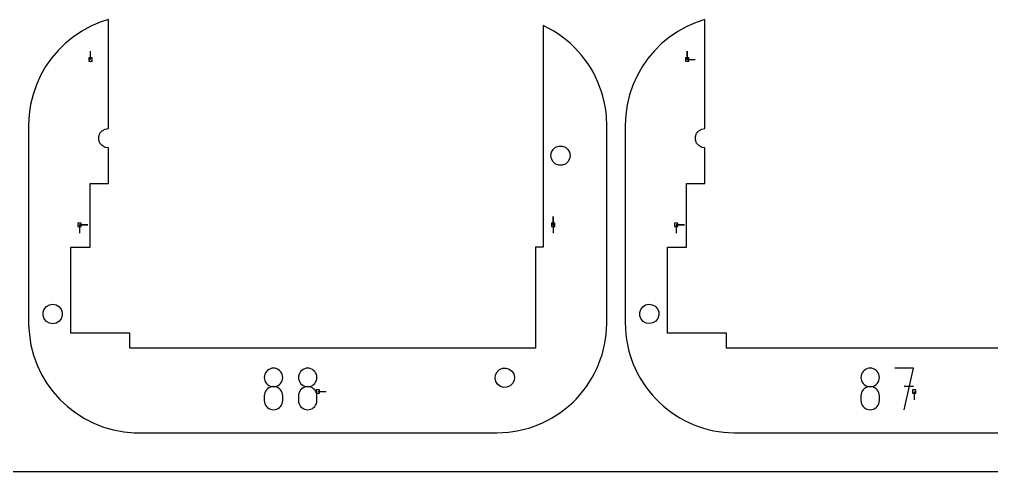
# Model space of a CAD drawing. Extents: x 0 to 570, y 0 to 470.
# Drawn here: x 211 to 378.7, y 0 to 77.9 of the extents above; entities that cross this region are included whole.
import ezdxf

# ---------------------------------------------------------------- set-up
doc = ezdxf.new("R2010")
doc.units = 0

msp = doc.modelspace()

# ---------------------------------------------------------------- linework, layer by layer
at = {"layer": 'annotation', "color": 1}
for p, q in [((223.206752, 71.04325), (223.206752, 72.472)), ((326.142647, 71.04325), (326.142647, 72.472)), ((326.142647, 71.04325), (326.142647, 72.472)), ((326.142647, 72.472), (326.142647, 71.04325)), ((326.142647, 71.04325), (327.571397, 71.04325)), ((303.038472, 42.537639), (303.038472, 43.966389)), ((303.038472, 42.537639), (303.038472, 43.966389)), ((303.038472, 43.966389), (303.038472, 42.537639)), ((221.324755, 42.537639), (222.753505, 42.537639)), ((221.324755, 42.537639), (222.753505, 42.537639)), ((222.753505, 42.537639), (221.324755, 42.537639)), ((221.324755, 42.537639), (221.324755, 41.108889)), ((303.038472, 42.537639), (303.038472, 41.108889)), ((324.260651, 42.537639), (325.689401, 42.537639)), ((324.260651, 42.537639), (325.689401, 42.537639)), ((325.689401, 42.537639), (324.260651, 42.537639)), ((324.260651, 42.537639), (324.260651, 41.108889)), ((253.304742, 16.78375), (253.230546, 16.514627)), ((253.422859, 17.031798), (253.304742, 16.78375)), ((253.580364, 17.254208), (253.422859, 17.031798)), ((253.772722, 17.446414), (253.580364, 17.254208)), ((253.995398, 17.603853), (253.772722, 17.446414)), ((254.243857, 17.72196), (253.995398, 17.603853)), ((254.513566, 17.796172), (254.243857, 17.72196)), ((254.799989, 17.821923), (254.513566, 17.796172)), ((255.086411, 17.796172), (254.799989, 17.821923)), ((254.799989, 17.821923), (254.799989, 17.821923)), ((255.35612, 17.72196), (255.086411, 17.796172)), ((255.604579, 17.603853), (255.35612, 17.72196)), ((255.827255, 17.446414), (255.604579, 17.603853)), ((256.019613, 17.254208), (255.827255, 17.446414)), ((256.177118, 17.031798), (256.019613, 17.254208)), ((256.295236, 16.78375), (256.177118, 17.031798)), ((256.369432, 16.514627), (256.295236, 16.78375)), ((259.18892, 16.78375), (259.114724, 16.514627)), ((259.307038, 17.031798), (259.18892, 16.78375)), ((259.464543, 17.254208), (259.307038, 17.031798)), ((259.656901, 17.446414), (259.464543, 17.254208)), ((259.879577, 17.603853), (259.656901, 17.446414)), ((260.128036, 17.72196), (259.879577, 17.603853)), ((260.397745, 17.796172), (260.128036, 17.72196)), ((260.684167, 17.821923), (260.397745, 17.796172)), ((260.97059, 17.796172), (260.684167, 17.821923)), ((260.684167, 17.821923), (260.684167, 17.821923)), ((261.240299, 17.72196), (260.97059, 17.796172)), ((261.488758, 17.603853), (261.240299, 17.72196)), ((261.711434, 17.446414), (261.488758, 17.603853)), ((261.903792, 17.254208), (261.711434, 17.446414)), ((262.061297, 17.031798), (261.903792, 17.254208)), ((262.179414, 16.78375), (262.061297, 17.031798)), ((262.25361, 16.514627), (262.179414, 16.78375)), ((356.23861, 16.78375), (356.164414, 16.514627)), ((356.356728, 17.031798), (356.23861, 16.78375)), ((356.514233, 17.254208), (356.356728, 17.031798)), ((356.70659, 17.446414), (356.514233, 17.254208)), ((356.929266, 17.603853), (356.70659, 17.446414)), ((357.177726, 17.72196), (356.929266, 17.603853)), ((357.447434, 17.796172), (357.177726, 17.72196)), ((357.733857, 17.821923), (357.447434, 17.796172)), ((358.02028, 17.796172), (357.733857, 17.821923)), ((357.733857, 17.821923), (357.733857, 17.821923)), ((358.289988, 17.72196), (358.02028, 17.796172)), ((358.538447, 17.603853), (358.289988, 17.72196)), ((358.761123, 17.446414), (358.538447, 17.603853)), ((358.953481, 17.254208), (358.761123, 17.446414)), ((359.110986, 17.031798), (358.953481, 17.254208)), ((359.229104, 16.78375), (359.110986, 17.031798)), ((359.3033, 16.514627), (359.229104, 16.78375)), ((365.217048, 17.830708), (362.022628, 17.830708)), ((363.620063, 10.647205), (365.217048, 17.830708)), ((253.230546, 16.514627), (253.204806, 16.228993)), ((253.204806, 16.228993), (253.204806, 16.228993)), ((253.204806, 16.228993), (253.23056, 15.942018)), ((253.23056, 15.942018), (253.304793, 15.671851)), ((253.304793, 15.671851), (253.422959, 15.423017)), ((253.422959, 15.423017), (253.580513, 15.200046)), ((253.580513, 15.200046), (253.772908, 15.007462)), ((255.82707, 15.007462), (256.019464, 15.200046)), ((256.019464, 15.200046), (256.177018, 15.423017)), ((256.177018, 15.423017), (256.295184, 15.671851)), ((256.295184, 15.671851), (256.369417, 15.942018)), ((256.369417, 15.942018), (256.395171, 16.228993)), ((256.395171, 16.228993), (256.369432, 16.514627)), ((256.395171, 16.228993), (256.395171, 16.228993)), ((259.114724, 16.514627), (259.088985, 16.228993)), ((259.088985, 16.228993), (259.088985, 16.228993)), ((259.088985, 16.228993), (259.114739, 15.942018)), ((259.114739, 15.942018), (259.188972, 15.671851)), ((259.188972, 15.671851), (259.307138, 15.423017)), ((259.307138, 15.423017), (259.464692, 15.200046)), ((259.464692, 15.200046), (259.657086, 15.007462)), ((261.711249, 15.007462), (261.903643, 15.200046)), ((261.903643, 15.200046), (262.061197, 15.423017)), ((262.061197, 15.423017), (262.179363, 15.671851)), ((262.179363, 15.671851), (262.253596, 15.942018)), ((262.253596, 15.942018), (262.27935, 16.228993)), ((262.27935, 16.228993), (262.25361, 16.514627)), ((262.27935, 16.228993), (262.27935, 16.228993)), ((356.164414, 16.514627), (356.138674, 16.228993)), ((356.138674, 16.228993), (356.138674, 16.228993)), ((356.138674, 16.228993), (356.164429, 15.942018)), ((356.164429, 15.942018), (356.238662, 15.671851)), ((356.238662, 15.671851), (356.356828, 15.423017)), ((356.356828, 15.423017), (356.514381, 15.200046)), ((356.514381, 15.200046), (356.706776, 15.007462)), ((358.760938, 15.007462), (358.953333, 15.200046)), ((358.953333, 15.200046), (359.110886, 15.423017)), ((359.110886, 15.423017), (359.229052, 15.671851)), ((359.229052, 15.671851), (359.303285, 15.942018)), ((359.303285, 15.942018), (359.329039, 16.228993)), ((359.329039, 16.228993), (359.3033, 16.514627)), ((359.329039, 16.228993), (359.329039, 16.228993)), ((253.304742, 13.591477), (253.230546, 13.321414)), ((253.422859, 13.840232), (253.304742, 13.591477)), ((253.580364, 14.063147), (253.422859, 13.840232)), ((253.772722, 14.255693), (253.580364, 14.063147)), ((253.995398, 14.413337), (253.772722, 14.255693)), ((253.772908, 15.007462), (253.995598, 14.849795)), ((254.243857, 14.53155), (253.995398, 14.413337)), ((253.995598, 14.849795), (254.244039, 14.73157)), ((254.513566, 14.605801), (254.243857, 14.53155)), ((254.244039, 14.73157), (254.513684, 14.657315)), ((254.799989, 14.631558), (254.513566, 14.605801)), ((254.513684, 14.657315), (254.799989, 14.631558)), ((254.799989, 14.631558), (255.086293, 14.657315)), ((255.086411, 14.605816), (254.799989, 14.631558)), ((254.799989, 14.631558), (254.799989, 14.631558)), ((254.799989, 14.631558), (254.799989, 14.631558)), ((255.086293, 14.657315), (255.355938, 14.73157)), ((255.35612, 14.531602), (255.086411, 14.605816)), ((255.355938, 14.73157), (255.604379, 14.849795)), ((255.604579, 14.413437), (255.35612, 14.531602)), ((255.604379, 14.849795), (255.82707, 15.007462)), ((255.827255, 14.255841), (255.604579, 14.413437)), ((256.019613, 14.063332), (255.827255, 14.255841)), ((256.177118, 13.840432), (256.019613, 14.063332)), ((256.295236, 13.591658), (256.177118, 13.840432)), ((256.369432, 13.321532), (256.295236, 13.591658)), ((259.18892, 13.591477), (259.114724, 13.321414)), ((259.307038, 13.840232), (259.18892, 13.591477)), ((259.464543, 14.063147), (259.307038, 13.840232)), ((259.656901, 14.255693), (259.464543, 14.063147)), ((259.879577, 14.413337), (259.656901, 14.255693)), ((259.657086, 15.007462), (259.879777, 14.849795)), ((260.128036, 14.53155), (259.879577, 14.413337)), ((259.879777, 14.849795), (260.128218, 14.73157)), ((260.397745, 14.605801), (260.128036, 14.53155)), ((260.128218, 14.73157), (260.397863, 14.657315)), ((260.684167, 14.631558), (260.397745, 14.605801)), ((260.397863, 14.657315), (260.684167, 14.631558)), ((260.684167, 14.631558), (260.970472, 14.657315)), ((260.97059, 14.605816), (260.684167, 14.631558)), ((260.684167, 14.631558), (260.684167, 14.631558)), ((260.684167, 14.631558), (260.684167, 14.631558)), ((260.970472, 14.657315), (261.240117, 14.73157)), ((261.240299, 14.531602), (260.97059, 14.605816)), ((261.240117, 14.73157), (261.488558, 14.849795)), ((261.488758, 14.413437), (261.240299, 14.531602)), ((261.488558, 14.849795), (261.711249, 15.007462)), ((261.711434, 14.255841), (261.488758, 14.413437)), ((261.903792, 14.063332), (261.711434, 14.255841)), ((262.061297, 13.840432), (261.903792, 14.063332)), ((262.179414, 13.591658), (262.061297, 13.840432)), ((262.25361, 13.321532), (262.179414, 13.591658)), ((262.419739, 13.793903), (263.848489, 13.793903)), ((356.23861, 13.591477), (356.164414, 13.321414)), ((356.356728, 13.840232), (356.23861, 13.591477)), ((356.514233, 14.063147), (356.356728, 13.840232)), ((356.70659, 14.255693), (356.514233, 14.063147)), ((356.929266, 14.413337), (356.70659, 14.255693)), ((356.706776, 15.007462), (356.929466, 14.849795)), ((357.177726, 14.53155), (356.929266, 14.413337)), ((356.929466, 14.849795), (357.177907, 14.73157)), ((357.447434, 14.605801), (357.177726, 14.53155)), ((357.177907, 14.73157), (357.447553, 14.657315)), ((357.733857, 14.631558), (357.447434, 14.605801)), ((357.447553, 14.657315), (357.733857, 14.631558)), ((357.733857, 14.631558), (358.020161, 14.657315)), ((358.02028, 14.605816), (357.733857, 14.631558)), ((357.733857, 14.631558), (357.733857, 14.631558)), ((357.733857, 14.631558), (357.733857, 14.631558)), ((358.020161, 14.657315), (358.289806, 14.73157)), ((358.289988, 14.531602), (358.02028, 14.605816)), ((358.289806, 14.73157), (358.538247, 14.849795)), ((358.538447, 14.413437), (358.289988, 14.531602)), ((358.538247, 14.849795), (358.760938, 15.007462)), ((358.761123, 14.255841), (358.538447, 14.413437)), ((358.953481, 14.063332), (358.761123, 14.255841)), ((359.110986, 13.840432), (358.953481, 14.063332)), ((359.229104, 13.591658), (359.110986, 13.840432)), ((359.3033, 13.321532), (359.229104, 13.591658)), ((365.217048, 14.631783), (363.620063, 14.631783)), ((365.355634, 13.793903), (365.355634, 12.365153)), ((253.230546, 13.321414), (253.204806, 13.034573)), ((253.204806, 13.034573), (253.204806, 12.23991)), ((253.204806, 12.23991), (253.204806, 12.23991)), ((253.204806, 12.23991), (253.23056, 11.95309)), ((253.23056, 11.95309), (253.304793, 11.683336)), ((256.295184, 11.683336), (256.369417, 11.95309)), ((256.369417, 11.95309), (256.395171, 12.23991)), ((256.395171, 13.034573), (256.369432, 13.321532)), ((256.395171, 12.23991), (256.395171, 13.034573)), ((256.395171, 13.034573), (256.395171, 13.034573)), ((259.114724, 13.321414), (259.088985, 13.034573)), ((259.088985, 13.034573), (259.088985, 12.23991)), ((259.088985, 12.23991), (259.088985, 12.23991)), ((259.088985, 12.23991), (259.114739, 11.95309)), ((259.114739, 11.95309), (259.188972, 11.683336)), ((262.179363, 11.683336), (262.253596, 11.95309)), ((262.253596, 11.95309), (262.27935, 12.23991)), ((262.27935, 13.034573), (262.25361, 13.321532)), ((262.27935, 12.23991), (262.27935, 13.034573)), ((262.27935, 13.034573), (262.27935, 13.034573)), ((356.164414, 13.321414), (356.138674, 13.034573)), ((356.138674, 13.034573), (356.138674, 12.23991)), ((356.138674, 12.23991), (356.138674, 12.23991)), ((356.138674, 12.23991), (356.164429, 11.95309)), ((356.164429, 11.95309), (356.238662, 11.683336)), ((359.229052, 11.683336), (359.303285, 11.95309)), ((359.303285, 11.95309), (359.329039, 12.23991)), ((359.329039, 13.034573), (359.3033, 13.321532)), ((359.329039, 12.23991), (359.329039, 13.034573)), ((359.329039, 13.034573), (359.329039, 13.034573)), ((253.304793, 11.683336), (253.422959, 11.435102)), ((253.422959, 11.435102), (253.580513, 11.212841)), ((253.580513, 11.212841), (253.772908, 11.021006)), ((253.772908, 11.021006), (253.995598, 10.864049)), ((253.995598, 10.864049), (254.244039, 10.746423)), ((254.244039, 10.746423), (254.513684, 10.672583)), ((254.513684, 10.672583), (254.799989, 10.64698)), ((254.799989, 10.64698), (255.086293, 10.672583)), ((254.799989, 10.64698), (254.799989, 10.64698)), ((255.086293, 10.672583), (255.355938, 10.746423)), ((255.355938, 10.746423), (255.604379, 10.864049)), ((255.604379, 10.864049), (255.82707, 11.021006)), ((255.82707, 11.021006), (256.019464, 11.212841)), ((256.019464, 11.212841), (256.177018, 11.435102)), ((256.177018, 11.435102), (256.295184, 11.683336)), ((259.188972, 11.683336), (259.307138, 11.435102)), ((259.307138, 11.435102), (259.464692, 11.212841)), ((259.464692, 11.212841), (259.657086, 11.021006)), ((259.657086, 11.021006), (259.879777, 10.864049)), ((259.879777, 10.864049), (260.128218, 10.746423)), ((260.128218, 10.746423), (260.397863, 10.672583)), ((260.397863, 10.672583), (260.684167, 10.64698)), ((260.684167, 10.64698), (260.970472, 10.672583)), ((260.684167, 10.64698), (260.684167, 10.64698)), ((260.970472, 10.672583), (261.240117, 10.746423)), ((261.240117, 10.746423), (261.488558, 10.864049)), ((261.488558, 10.864049), (261.711249, 11.021006)), ((261.711249, 11.021006), (261.903643, 11.212841)), ((261.903643, 11.212841), (262.061197, 11.435102)), ((262.061197, 11.435102), (262.179363, 11.683336)), ((356.238662, 11.683336), (356.356828, 11.435102)), ((356.356828, 11.435102), (356.514381, 11.212841)), ((356.514381, 11.212841), (356.706776, 11.021006)), ((356.706776, 11.021006), (356.929466, 10.864049)), ((356.929466, 10.864049), (357.177907, 10.746423)), ((357.177907, 10.746423), (357.447553, 10.672583)), ((357.447553, 10.672583), (357.733857, 10.64698)), ((357.733857, 10.64698), (358.020161, 10.672583)), ((357.733857, 10.64698), (357.733857, 10.64698)), ((358.020161, 10.672583), (358.289806, 10.746423)), ((358.289806, 10.746423), (358.538247, 10.864049)), ((358.538247, 10.864049), (358.760938, 11.021006)), ((358.760938, 11.021006), (358.953333, 11.212841)), ((358.953333, 11.212841), (359.110886, 11.435102)), ((359.110886, 11.435102), (359.229052, 11.683336))]:
    msp.add_line(p, q, dxfattribs=at)
at = {"layer": 'boundary', "color": 5}
for p, q in [((224.894699, 77.4609), (223.272079, 76.768128)), ((226.302377, 77.931528), (224.894699, 77.4609)), ((226.302377, 71.958227), (226.302377, 77.931528)), ((327.738742, 77.428362), (326.123763, 76.729081)), ((329.238272, 77.931528), (327.738742, 77.428362)), ((329.238272, 74.130335), (329.238272, 77.931528)), ((221.720702, 75.927733), (220.253972, 74.94696)), ((223.272079, 76.768128), (221.720702, 75.927733)), ((302.405911, 76.343404), (301.302375, 76.900171)), ((301.302375, 76.900171), (301.302375, 63.950481)), ((303.14639, 75.908523), (302.405911, 76.343404)), ((303.94983, 75.40234), (303.14639, 75.908523)), ((324.580403, 75.883304), (323.121922, 74.898286)), ((326.123763, 76.729081), (324.580403, 75.883304)), ((218.884555, 73.834265), (217.624276, 72.599252)), ((220.253972, 74.94696), (218.884555, 73.834265)), ((304.639414, 74.903508), (303.94983, 75.40234)), ((305.397301, 74.318779), (304.639414, 74.903508)), ((306.030587, 73.761691), (305.397301, 74.318779)), ((323.121922, 74.898286), (321.760848, 73.782477)), ((329.238272, 59.141003), (329.238272, 74.130335)), ((217.624276, 72.599252), (216.484027, 71.252571)), ((306.73521, 73.102529), (306.030587, 73.761691)), ((307.307436, 72.493322), (306.73521, 73.102529)), ((307.951457, 71.764614), (307.307436, 72.493322)), ((320.508868, 72.545459), (319.376741, 71.197841)), ((321.760848, 73.782477), (320.508868, 72.545459)), ((216.484027, 71.252571), (215.473654, 69.805851)), ((226.302377, 59.141003), (226.302377, 71.958227)), ((308.45848, 71.109797), (307.951457, 71.764614)), ((309.035024, 70.317143), (308.45848, 71.109797)), ((319.376741, 71.197841), (318.374191, 69.751201)), ((215.473654, 69.805851), (214.601889, 68.271574)), ((309.473389, 69.623543), (309.035024, 70.317143)), ((309.976088, 68.773236), (309.473389, 69.623543)), ((310.343059, 68.047904), (309.976088, 68.773236)), ((318.374191, 69.751201), (317.509833, 68.217953)), ((214.601889, 68.271574), (213.876258, 66.662979)), ((310.766135, 67.146856), (310.343059, 68.047904)), ((311.059676, 66.397031), (310.766135, 67.146856)), ((317.509833, 68.217953), (316.791087, 66.61126)), ((213.876258, 66.662979), (213.303028, 64.993953)), ((311.398004, 65.452747), (311.059676, 66.397031)), ((311.616797, 64.685747), (311.398004, 65.452747)), ((316.791087, 66.61126), (316.224125, 64.944915)), ((213.303028, 64.993953), (212.887167, 63.278903)), ((301.302375, 63.950481), (301.302375, 43.768015)), ((311.865974, 63.706241), (311.616797, 64.685747)), ((316.224125, 64.944915), (315.813834, 63.233227)), ((212.887167, 63.278903), (212.632264, 61.532631)), ((312.009438, 62.929427), (311.865974, 63.706241)), ((312.165816, 61.923165), (312.009438, 62.929427)), ((315.813834, 63.233227), (315.563734, 61.490888)), ((212.632264, 61.532631), (212.540515, 59.770216)), ((312.234067, 61.143837), (312.165816, 61.923165)), ((312.300186, 59.667502), (312.234067, 61.143837)), ((315.563734, 61.490888), (315.475965, 59.732865)), ((212.540515, 59.770216), (212.539291, 57.014069)), ((224.851454, 58.302254), (225.225935, 58.748543)), ((225.225935, 58.748543), (225.73047, 59.039839)), ((225.73047, 59.039839), (226.302377, 59.141003)), ((312.300186, 55.457941), (312.300186, 59.667502)), ((315.475965, 59.732865), (315.475186, 57.978953)), ((327.78735, 58.302254), (328.16183, 58.748543)), ((328.16183, 58.748543), (328.666366, 59.039839)), ((328.666366, 59.039839), (329.238272, 59.141003)), ((224.652193, 57.754799), (224.851454, 58.302254)), ((224.652193, 57.172209), (224.652193, 57.754799)), ((224.851454, 56.624754), (224.652193, 57.172209)), ((315.475186, 57.978953), (315.475186, 26.436458)), ((327.588089, 57.754799), (327.78735, 58.302254)), ((327.588089, 57.172209), (327.588089, 57.754799)), ((327.78735, 56.624754), (327.588089, 57.172209)), ((212.539291, 57.014069), (212.539291, 26.875861)), ((225.225935, 56.178465), (224.851454, 56.624754)), ((225.73047, 55.887169), (225.225935, 56.178465)), ((226.302377, 55.786004), (225.73047, 55.887169)), ((226.302377, 54.414662), (226.302377, 55.786004)), ((312.297069, 25.405587), (312.300186, 55.457941)), ((328.16183, 56.178465), (327.78735, 56.624754)), ((328.666366, 55.887169), (328.16183, 56.178465)), ((329.238273, 55.786004), (328.666366, 55.887169)), ((329.238273, 54.182263), (329.238273, 55.786004)), ((226.302377, 51.56409), (226.302377, 54.414662)), ((329.238272, 51.88537), (329.238273, 54.182263)), ((226.302377, 49.668274), (226.302377, 51.56409)), ((329.238272, 49.668274), (329.238272, 51.88537)), ((223.134989, 47.416881), (223.134989, 49.668274)), ((223.134989, 49.668274), (224.610841, 49.668274)), ((224.610841, 49.668274), (226.302377, 49.668274)), ((326.070885, 47.854178), (326.070885, 49.668274)), ((326.070885, 49.668274), (327.260076, 49.668274)), ((327.260076, 49.668274), (329.238272, 49.668274)), ((223.134989, 38.667502), (223.134989, 47.416881)), ((326.070885, 38.667502), (326.070885, 47.854178)), ((301.302375, 43.768015), (301.302375, 38.667502)), ((219.827893, 35.924107), (219.827893, 38.667501)), ((219.827893, 38.667501), (220.504716, 38.667501)), ((220.504716, 38.667501), (223.134989, 38.667502)), ((300.693253, 38.667501), (299.995114, 38.667501)), ((299.995114, 38.667501), (299.995114, 34.155159)), ((301.302375, 38.667502), (300.693253, 38.667501)), ((322.763789, 35.786991), (322.763789, 38.667501)), ((322.763789, 38.667501), (323.30915, 38.667501)), ((323.30915, 38.667501), (326.070885, 38.667502)), ((219.827893, 28.319794), (219.827893, 35.924107)), ((322.763789, 29.659696), (322.763789, 35.786991)), ((299.995114, 34.155159), (299.995114, 26.379589)), ((322.763789, 23.842955), (322.763789, 29.659696)), ((212.539291, 26.875861), (212.539291, 26.066239)), ((219.827893, 23.842955), (219.827893, 28.319794)), ((212.539291, 26.066239), (212.543167, 25.342337)), ((212.543167, 25.342337), (212.658692, 23.552988)), ((299.995114, 26.379589), (299.995114, 21.271157)), ((312.262968, 24.667983), (312.297069, 25.405587)), ((315.475186, 26.436458), (315.475186, 25.921244)), ((315.475186, 25.921244), (315.521612, 24.509762)), ((212.658692, 23.552988), (212.942415, 21.782529)), ((222.547791, 23.842955), (219.827893, 23.842955)), ((229.995114, 23.842955), (222.547791, 23.842955)), ((229.995114, 23.154957), (229.995114, 23.842955)), ((312.086238, 22.891978), (312.18825, 23.623289)), ((312.18825, 23.623289), (312.262968, 24.667983)), ((315.521612, 24.509762), (315.580642, 23.684412)), ((315.580642, 23.684412), (315.712146, 22.741706)), ((326.297742, 23.842955), (322.763789, 23.842955)), ((332.93101, 23.842955), (326.297742, 23.842955)), ((332.93101, 22.949042), (332.93101, 23.842955)), ((229.995114, 21.271157), (229.995114, 23.154957)), ((311.743495, 21.140338), (311.912552, 21.859117)), ((311.912552, 21.859117), (312.086238, 22.891978)), ((315.712146, 22.741706), (315.849362, 21.925704)), ((315.849362, 21.925704), (316.067286, 20.999154)), ((332.93101, 21.271157), (332.93101, 22.949042)), ((212.942415, 21.782529), (213.391802, 20.04674)), ((241.592366, 21.271157), (229.995114, 21.271157)), ((260.31851, 21.271157), (241.592366, 21.271157)), ((277.798182, 21.271157), (260.31851, 21.271157)), ((288.82968, 21.271157), (277.798182, 21.271157)), ((299.995114, 21.271157), (288.82968, 21.271157)), ((311.237764, 19.428549), (311.47242, 20.128664)), ((311.47242, 20.128664), (311.743495, 21.140338)), ((316.067286, 20.999154), (316.281446, 20.199891)), ((316.281446, 20.199891), (316.583932, 19.297399)), ((343.260584, 21.271157), (332.93101, 21.271157)), ((367.591394, 21.271157), (343.260584, 21.271157)), ((383.16039, 21.271157), (367.591394, 21.271157)), ((213.391802, 20.04674), (214.002852, 18.361088)), ((310.87175, 18.447224), (311.237764, 19.428549)), ((316.583932, 19.297399), (316.873102, 18.522113)), ((316.873102, 18.522113), (317.257565, 17.651384)), ((214.002852, 18.361088), (214.770096, 16.740595)), ((309.756556, 16.184584), (310.11586, 16.82966)), ((310.11586, 16.82966), (310.5735, 17.771749)), ((310.5735, 17.771749), (310.87175, 18.447224)), ((317.257565, 17.651384), (317.619118, 16.907096)), ((317.619118, 16.907096), (318.082286, 16.075554)), ((214.770096, 16.740595), (215.686702, 15.199693)), ((215.686702, 15.199693), (216.744489, 13.752118)), ((308.794145, 14.681088), (309.211438, 15.29026)), ((309.211438, 15.29026), (309.756556, 16.184584)), ((318.082286, 16.075554), (318.512951, 15.369002)), ((318.512951, 15.369002), (319.050863, 14.583741)), ((216.744489, 13.752118), (217.934026, 12.410765)), ((307.69476, 13.274563), (308.166481, 13.842632)), ((308.166481, 13.842632), (308.794145, 14.681088)), ((319.050863, 14.583741), (319.546739, 13.921327)), ((319.546739, 13.921327), (320.154817, 13.189051)), ((217.934026, 12.410765), (219.244713, 11.187579)), ((305.693126, 11.272923), (306.468118, 11.977443)), ((306.468118, 11.977443), (306.99024, 12.499566)), ((306.99024, 12.499566), (307.69476, 13.274563)), ((320.154817, 13.189051), (320.711413, 12.576772)), ((320.711413, 12.576772), (321.38446, 11.903723)), ((321.38446, 11.903723), (321.996741, 11.347125)), ((219.244713, 11.187579), (220.664848, 10.093457)), ((220.664848, 10.093457), (222.18178, 9.138143)), ((303.677427, 9.75625), (304.286599, 10.173543)), ((304.286599, 10.173543), (305.125056, 10.801205)), ((305.125056, 10.801205), (305.693126, 11.272923)), ((321.996741, 11.347125), (322.729018, 10.73905)), ((322.729018, 10.73905), (323.39143, 10.243172)), ((323.39143, 10.243172), (324.176689, 9.705256)), ((222.18178, 9.138143), (223.781987, 8.330143)), ((300.520463, 8.095937), (301.195938, 8.394188)), ((301.195938, 8.394188), (302.138026, 8.851827)), ((302.138026, 8.851827), (302.783101, 9.211132)), ((302.783101, 9.211132), (303.677427, 9.75625)), ((324.176689, 9.705256), (324.88324, 9.274591)), ((324.88324, 9.274591), (325.714784, 8.811424)), ((325.714784, 8.811424), (326.459075, 8.449871)), ((326.459075, 8.449871), (327.329806, 8.065407)), ((223.781987, 8.330143), (225.45119, 7.676646)), ((225.45119, 7.676646), (227.174521, 7.18347)), ((227.174521, 7.18347), (228.936614, 6.854994)), ((228.936614, 6.854994), (230.721761, 6.694133)), ((294.299705, 6.704719), (295.344398, 6.779438)), ((295.344398, 6.779438), (296.075708, 6.881452)), ((296.075708, 6.881452), (297.108569, 7.055136)), ((297.108569, 7.055136), (297.827349, 7.224191)), ((297.827349, 7.224191), (298.839026, 7.495266)), ((298.839026, 7.495266), (299.539141, 7.729921)), ((299.539141, 7.729921), (300.520463, 8.095937)), ((327.329806, 8.065407), (328.105091, 7.776239)), ((328.105091, 7.776239), (329.007581, 7.473755)), ((329.007581, 7.473755), (329.806845, 7.259595)), ((329.806845, 7.259595), (330.733396, 7.041672)), ((330.733396, 7.041672), (331.549397, 6.904455)), ((331.549397, 6.904455), (332.492102, 6.772953)), ((332.492102, 6.772953), (333.317452, 6.713922)), ((333.317452, 6.713922), (334.26827, 6.669962)), ((230.721761, 6.694133), (231.450362, 6.668558)), ((231.450362, 6.668558), (236.756964, 6.6675)), ((236.756964, 6.6675), (284.636333, 6.6675)), ((284.636333, 6.6675), (292.342045, 6.6675)), ((292.342045, 6.6675), (293.300183, 6.6675)), ((293.300183, 6.6675), (294.299705, 6.704719)), ((334.26827, 6.669962), (337.795527, 6.6675)), ((337.795527, 6.6675), (390.438829, 6.6675))]:
    msp.add_line(p, q, dxfattribs=at)
at = {"layer": 'frame', "color": 5}
msp.add_line((0, 0), (570, 0), dxfattribs=at)
at = {"layer": 'hole', "color": 5}
for p, q in [((223.492502, 71.329), (222.921002, 71.329)), ((222.921002, 71.329), (222.921002, 70.7575)), ((222.921002, 70.7575), (223.492502, 70.7575)), ((223.492502, 70.7575), (223.492502, 71.329)), ((326.428397, 71.329), (325.856897, 71.329)), ((325.856897, 71.329), (325.856897, 70.7575)), ((325.856897, 70.7575), (326.428397, 70.7575)), ((326.428397, 70.7575), (326.428397, 71.329)), ((302.727872, 55.037243), (303.01917, 55.54178)), ((303.01917, 55.54178), (303.465457, 55.916262)), ((303.465457, 55.916262), (304.012913, 56.115519)), ((304.012913, 56.115519), (304.595506, 56.115519)), ((304.595506, 56.115519), (305.142959, 55.916262)), ((305.142959, 55.916262), (305.589247, 55.54178)), ((305.589247, 55.54178), (305.880544, 55.037243)), ((302.626706, 54.463505), (302.727872, 55.037243)), ((302.727872, 53.889765), (302.626706, 54.463505)), ((303.01917, 53.385227), (302.727872, 53.889765)), ((305.880544, 53.889765), (305.589247, 53.385227)), ((305.880544, 55.037243), (305.98171, 54.463505)), ((305.98171, 54.463505), (305.880544, 53.889765)), ((303.465457, 53.010745), (303.01917, 53.385227)), ((304.012914, 52.811489), (303.465457, 53.010745)), ((304.595506, 52.811489), (304.012914, 52.811489)), ((305.142959, 53.010745), (304.595506, 52.811489)), ((305.589247, 53.385227), (305.142959, 53.010745)), ((221.610505, 42.823389), (221.039005, 42.823389)), ((221.039005, 42.823389), (221.039005, 42.251889)), ((221.039005, 42.251889), (221.610505, 42.251889)), ((221.610505, 42.251889), (221.610505, 42.823389)), ((303.324222, 42.823389), (302.752722, 42.823389)), ((302.752722, 42.823389), (302.752722, 42.251889)), ((302.752722, 42.251889), (303.324222, 42.251889)), ((303.324222, 42.251889), (303.324222, 42.823389)), ((324.546401, 42.823389), (323.974901, 42.823389)), ((323.974901, 42.823389), (323.974901, 42.251889)), ((323.974901, 42.251889), (324.546401, 42.251889)), ((324.546401, 42.251889), (324.546401, 42.823389)), ((215.613516, 28.452542), (216.118058, 28.743835)), ((216.118058, 28.743835), (216.691796, 28.845001)), ((216.691796, 28.845001), (217.265538, 28.743835)), ((217.265538, 28.743835), (217.77007, 28.452542)), ((318.509259, 28.412389), (319.002488, 28.719837)), ((319.002488, 28.719837), (319.571122, 28.840052)), ((319.571122, 28.840052), (320.146583, 28.758533)), ((320.146583, 28.758533), (320.65945, 28.485113)), ((215.03978, 27.458796), (215.239035, 28.00625)), ((215.03978, 26.876206), (215.03978, 27.458796)), ((215.239035, 26.328752), (215.03978, 26.876206)), ((215.239035, 28.00625), (215.613516, 28.452542)), ((217.77007, 28.452542), (218.144551, 28.00625)), ((218.144551, 28.00625), (218.343809, 27.458796)), ((218.343809, 26.876206), (218.144551, 26.328751)), ((218.343809, 27.458796), (218.343809, 26.876206)), ((317.970727, 27.402226), (318.150932, 27.954785)), ((317.990373, 26.821356), (317.970727, 27.402226)), ((318.150932, 27.954785), (318.509259, 28.412389)), ((320.65945, 28.485113), (321.047876, 28.052766)), ((321.047876, 28.052766), (321.265008, 27.513646)), ((321.284654, 26.932776), (321.104446, 26.380216)), ((321.265008, 27.513646), (321.284654, 26.932776)), ((215.613516, 25.882461), (215.239035, 26.328752)), ((216.118058, 25.591168), (215.613516, 25.882461)), ((216.691796, 25.490001), (216.118058, 25.591168)), ((217.265538, 25.591168), (216.691796, 25.490001)), ((217.77007, 25.882461), (217.265538, 25.591168)), ((218.144551, 26.328751), (217.77007, 25.882461)), ((318.207502, 26.282235), (317.990373, 26.821356)), ((318.595928, 25.84989), (318.207502, 26.282235)), ((319.108803, 25.576471), (318.595928, 25.84989)), ((319.684261, 25.49495), (319.108803, 25.576471)), ((320.252898, 25.615166), (319.684261, 25.49495)), ((320.74612, 25.922614), (320.252898, 25.615166)), ((321.104446, 26.380216), (320.74612, 25.922614)), ((293.093314, 16.658583), (293.357677, 17.175681)), ((293.357677, 17.175681), (293.78295, 17.571176)), ((293.78295, 17.571176), (294.317846, 17.797369)), ((294.317846, 17.797369), (294.897848, 17.826975)), ((294.897848, 17.826975), (295.452994, 17.656424)), ((295.452994, 17.656424), (295.916327, 17.306287)), ((295.916327, 17.306287), (296.231968, 16.818795)), ((296.231968, 16.818795), (296.361841, 16.252749)), ((293.021754, 16.082254), (293.093314, 16.658583)), ((293.151627, 15.516205), (293.021754, 16.082254)), ((293.467268, 15.028715), (293.151627, 15.516205)), ((296.025919, 15.159322), (295.600645, 14.763826)), ((296.290281, 15.676418), (296.025919, 15.159322)), ((296.361841, 16.252749), (296.290281, 15.676418)), ((262.705489, 14.079653), (262.133989, 14.079653)), ((262.133989, 14.079653), (262.133989, 13.508153)), ((262.133989, 13.508153), (262.705489, 13.508153)), ((262.705489, 13.508153), (262.705489, 14.079653)), ((293.930603, 14.678579), (293.467268, 15.028715)), ((294.485751, 14.508027), (293.930603, 14.678579)), ((295.065753, 14.537633), (294.485751, 14.508027)), ((295.600645, 14.763826), (295.065753, 14.537633)), ((365.641384, 14.079653), (365.069884, 14.079653)), ((365.069884, 14.079653), (365.069884, 13.508153)), ((365.069884, 13.508153), (365.641384, 13.508153)), ((365.641384, 13.508153), (365.641384, 14.079653))]:
    msp.add_line(p, q, dxfattribs=at)

doc.saveas('drawing.dxf')
